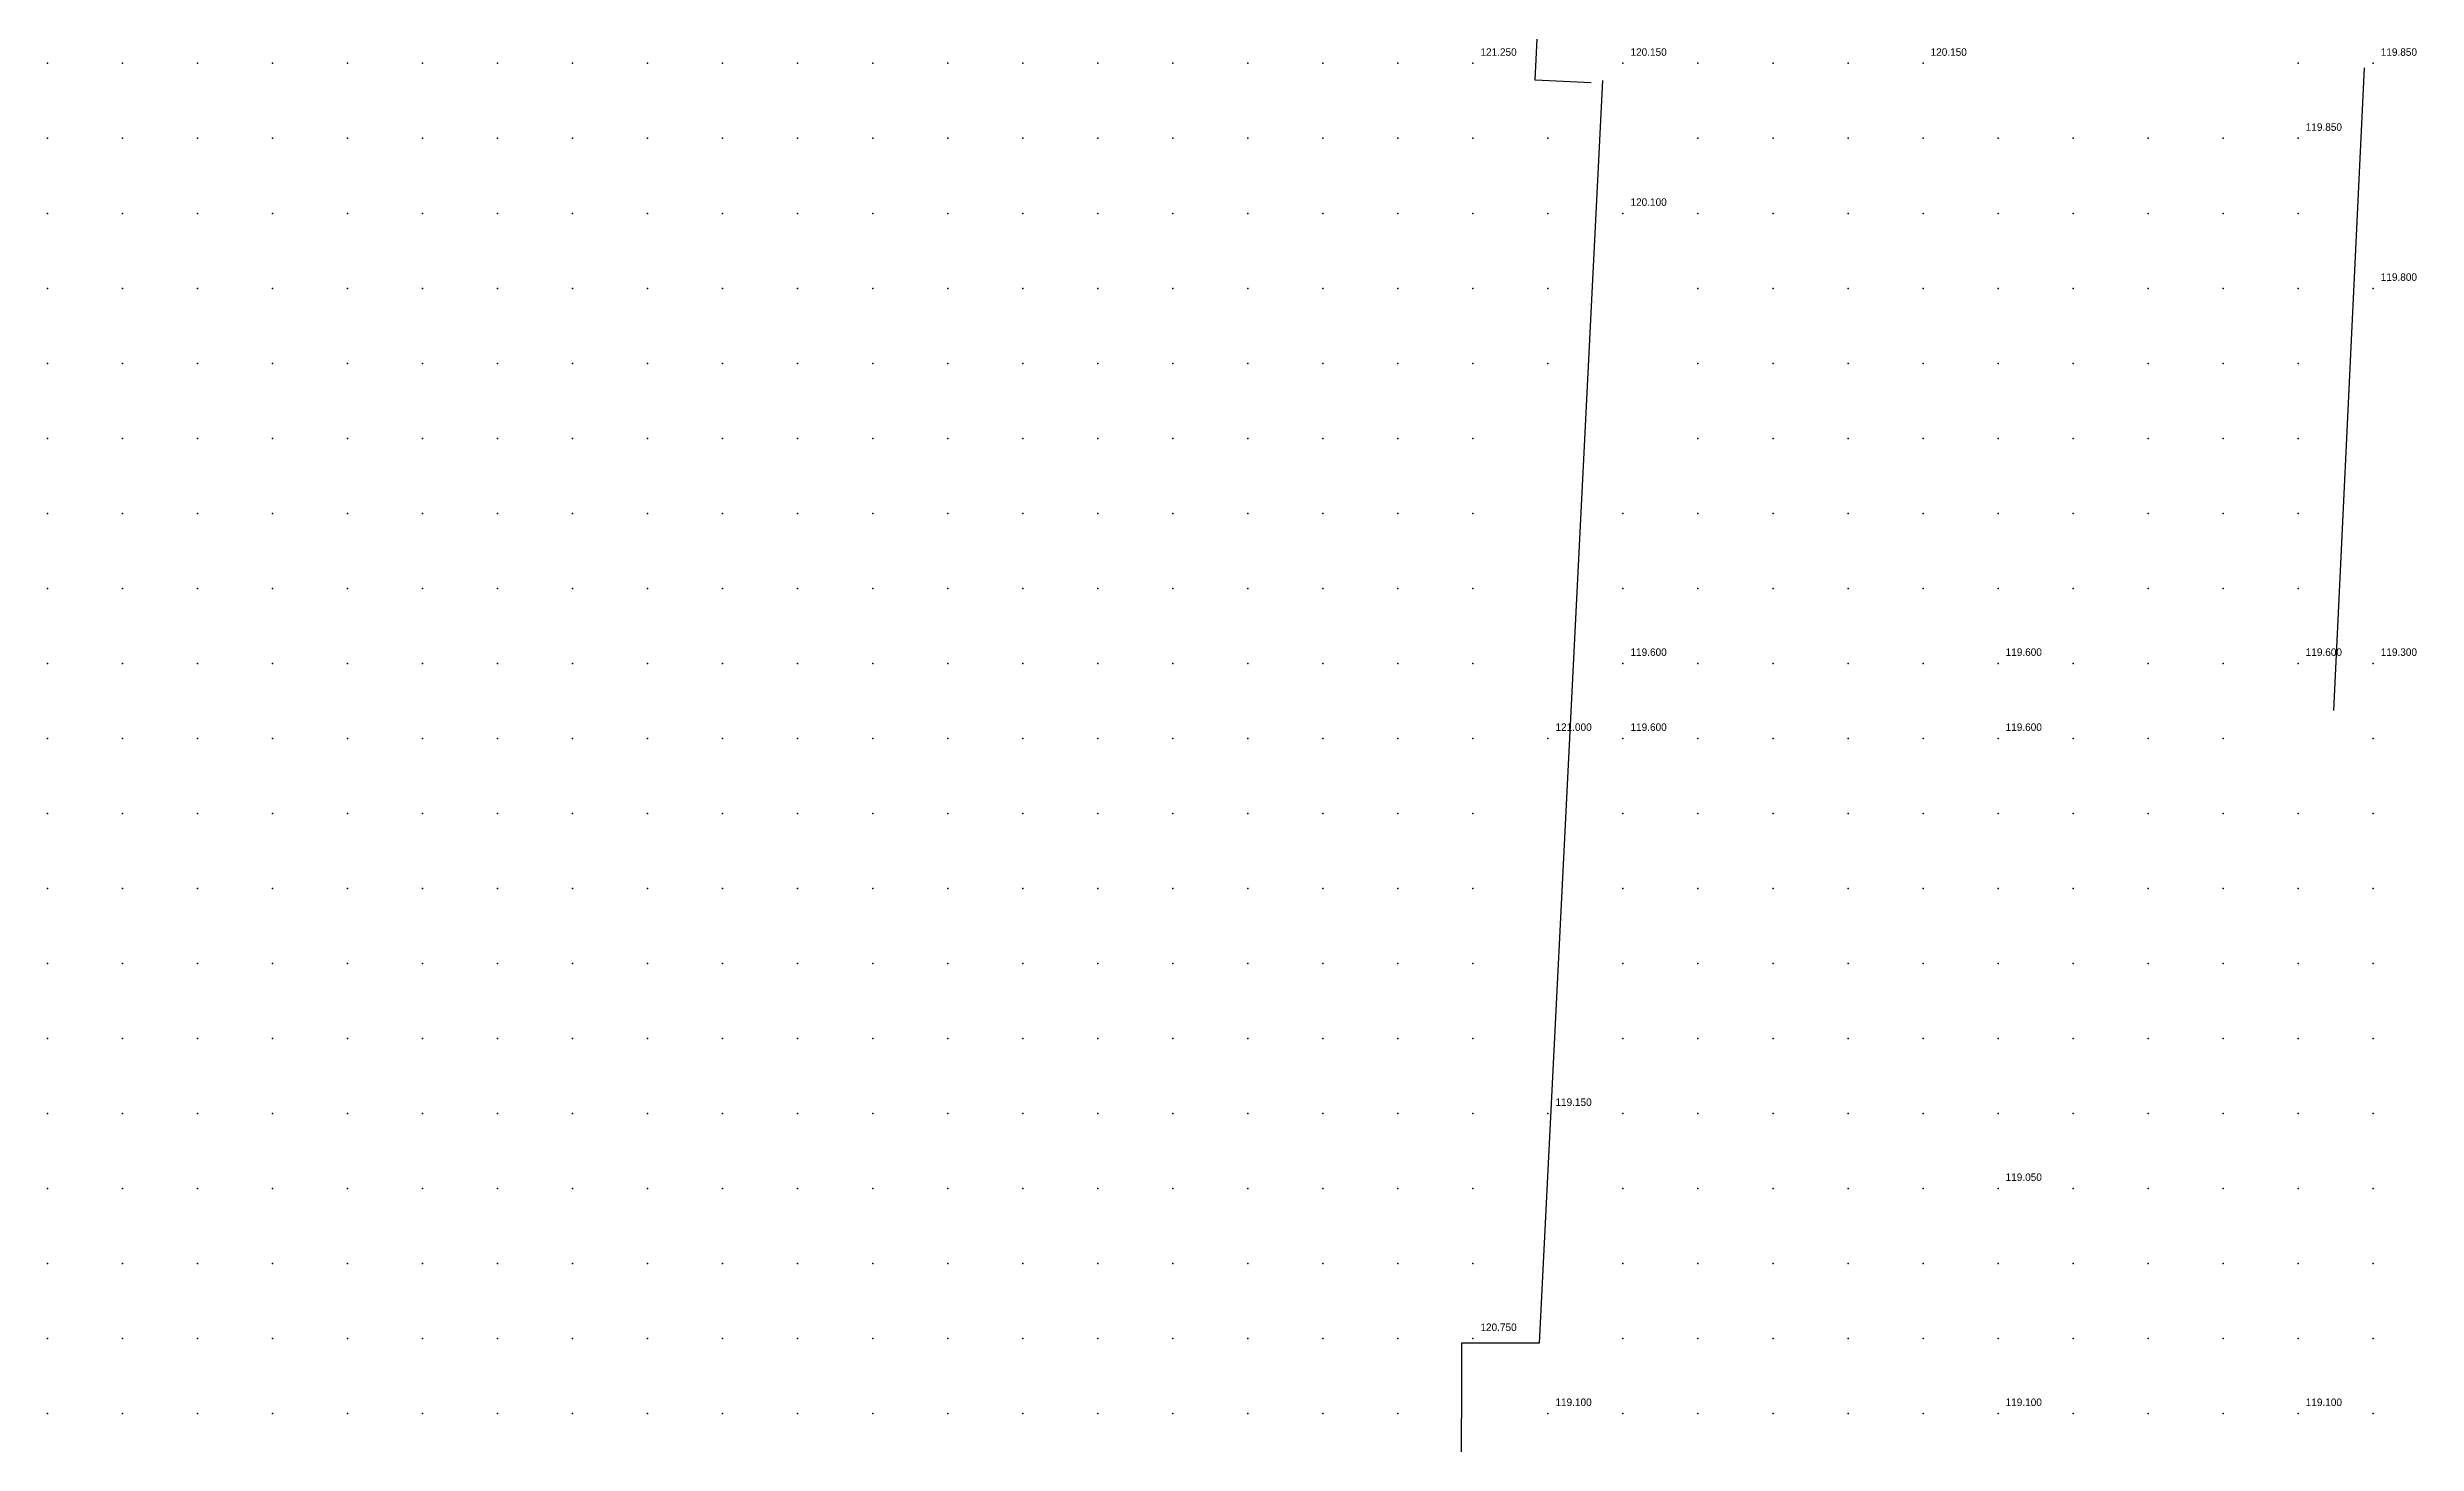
# Model space of a CAD drawing. Header units: metres. Extents: x 287878 to 288137, y 62805 to 63074.
# Drawn here: x 288008 to 288039.58, y 62906.6 to 62925.21 of the extents above; entities that cross this region are included whole.
import ezdxf

# ---------------------------------------------------------------- set-up
doc = ezdxf.new("R2010")
doc.units = ezdxf.units.M
for name, color, linetype in [('BARRIERS', 1, 'Continuous'), ('SURVEY_INTERP', 8, 'Continuous'), ('SURVEY_REAL', 3, 'Continuous')]:
    doc.layers.add(name, color=color, linetype=linetype)

msp = doc.modelspace()

# ---------------------------------------------------------------- linework, layer by layer
at = {"layer": 'BARRIERS'}
for p, q in [((288027.828, 62924.775), (288028.654, 62941.281)), ((288038.879, 62924.939), (288038.47, 62916.374)), ((288028.578, 62924.738), (288027.828, 62924.775)), ((288027.889, 62907.942), (288028.731, 62924.773)), ((288026.822, 62895.006), (288026.851, 62907.944)), ((288026.851, 62907.944), (288027.889, 62907.942))]:
    msp.add_line(p, q, dxfattribs=at)
at = {"layer": 'SURVEY_INTERP'}
for p in [(288008, 62925, 118.774), (288009, 62925, 118.774), (288010, 62925, 118.777), (288011, 62925, 118.781), (288012, 62925, 118.788), (288013, 62925, 118.797), (288014, 62925, 118.81), (288015, 62925, 118.827), (288016, 62925, 118.848), (288017, 62925, 118.876), (288018, 62925, 118.91), (288019, 62925, 118.955), (288020, 62925, 119.013), (288021, 62925, 119.091), (288022, 62925, 119.2), (288023, 62925, 119.363), (288024, 62925, 119.624), (288025, 62925, 120.065), (288026, 62925, 120.756), (288030, 62925, 119.671), (288031, 62925, 119.647), (288032, 62925, 119.892), (288038, 62925, 119.621), (288008, 62924, 118.752), (288009, 62924, 118.752), (288010, 62924, 118.755), (288011, 62924, 118.76), (288012, 62924, 118.767), (288013, 62924, 118.777), (288014, 62924, 118.79), (288015, 62924, 118.808), (288016, 62924, 118.829), (288017, 62924, 118.857), (288018, 62924, 118.892), (288019, 62924, 118.936), (288020, 62924, 118.992), (288021, 62924, 119.068), (288022, 62924, 119.172), (288023, 62924, 119.323), (288024, 62924, 119.553), (288025, 62924, 119.916), (288026, 62924, 120.42), (288027, 62924, 120.726), (288028, 62924, 120.375), (288030, 62924, 119.608), (288031, 62924, 119.577), (288032, 62924, 119.729), (288033, 62924, 119.863), (288034, 62924, 119.687), (288035, 62924, 119.469), (288036, 62924, 119.433), (288037, 62924, 119.625), (288008, 62923, 118.729), (288009, 62923, 118.73), (288010, 62923, 118.733), (288011, 62923, 118.738), (288012, 62923, 118.746), (288013, 62923, 118.756), (288014, 62923, 118.77), (288015, 62923, 118.787), (288016, 62923, 118.809), (288017, 62923, 118.836), (288018, 62923, 118.87), (288019, 62923, 118.912), (288020, 62923, 118.966), (288021, 62923, 119.035), (288022, 62923, 119.125), (288023, 62923, 119.248), (288024, 62923, 119.416), (288025, 62923, 119.639), (288026, 62923, 119.879), (288027, 62923, 119.987), (288028, 62923, 119.851), (288030, 62923, 119.486), (288031, 62923, 119.449), (288032, 62923, 119.486), (288033, 62923, 119.509), (288034, 62923, 119.442), (288035, 62923, 119.359), (288036, 62923, 119.359), (288037, 62923, 119.484), (288038, 62923, 119.6), (288008, 62922, 118.706), (288009, 62922, 118.707), (288010, 62922, 118.711), (288011, 62922, 118.716), (288012, 62922, 118.724), (288013, 62922, 118.735), (288014, 62922, 118.748), (288015, 62922, 118.765), (288016, 62922, 118.787), (288017, 62922, 118.813), (288018, 62922, 118.846), (288019, 62922, 118.885), (288020, 62922, 118.934), (288021, 62922, 118.995), (288022, 62922, 119.07), (288023, 62922, 119.164), (288024, 62922, 119.277), (288025, 62922, 119.402), (288026, 62922, 119.51), (288027, 62922, 119.553), (288028, 62922, 119.51), (288030, 62922, 119.363), (288031, 62922, 119.333), (288032, 62922, 119.328), (288033, 62922, 119.318), (288034, 62922, 119.288), (288035, 62922, 119.255), (288036, 62922, 119.25), (288037, 62922, 119.283), (288038, 62922, 119.3), (288008, 62921, 118.683), (288009, 62921, 118.685), (288010, 62921, 118.688), (288011, 62921, 118.694), (288012, 62921, 118.702), (288013, 62921, 118.713), (288014, 62921, 118.726), (288015, 62921, 118.743), (288016, 62921, 118.764), (288017, 62921, 118.789), (288018, 62921, 118.82), (288019, 62921, 118.857), (288020, 62921, 118.901), (288021, 62921, 118.954), (288022, 62921, 119.016), (288023, 62921, 119.088), (288024, 62921, 119.167), (288025, 62921, 119.244), (288026, 62921, 119.306), (288027, 62921, 119.336), (288028, 62921, 119.333), (288030, 62921, 119.281), (288031, 62921, 119.259), (288032, 62921, 119.245), (288033, 62921, 119.231), (288034, 62921, 119.21), (288035, 62921, 119.185), (288036, 62921, 119.165), (288037, 62921, 119.152), (288038, 62921, 119.133), (288008, 62920, 118.66), (288009, 62920, 118.662), (288010, 62920, 118.665), (288011, 62920, 118.671), (288012, 62920, 118.679), (288013, 62920, 118.69), (288014, 62920, 118.703), (288015, 62920, 118.72), (288016, 62920, 118.74), (288017, 62920, 118.764), (288018, 62920, 118.793), (288019, 62920, 118.827), (288020, 62920, 118.867), (288021, 62920, 118.914), (288022, 62920, 118.968), (288023, 62920, 119.027), (288024, 62920, 119.09), (288025, 62920, 119.151), (288026, 62920, 119.205), (288027, 62920, 119.245), (288030, 62920, 119.255), (288031, 62920, 119.234), (288032, 62920, 119.221), (288033, 62920, 119.213), (288034, 62920, 119.198), (288035, 62920, 119.166), (288036, 62920, 119.124), (288037, 62920, 119.082), (288038, 62920, 119.043), (288008, 62919, 118.636), (288009, 62919, 118.638), (288010, 62919, 118.642), (288011, 62919, 118.648), (288012, 62919, 118.656), (288013, 62919, 118.667), (288014, 62919, 118.68), (288015, 62919, 118.696), (288016, 62919, 118.715), (288017, 62919, 118.738), (288018, 62919, 118.766), (288019, 62919, 118.797), (288020, 62919, 118.835), (288021, 62919, 118.877), (288022, 62919, 118.926), (288023, 62919, 118.98), (288024, 62919, 119.039), (288025, 62919, 119.102), (288026, 62919, 119.167), (288027, 62919, 119.234), (288029, 62919, 119.317), (288030, 62919, 119.292), (288031, 62919, 119.253), (288032, 62919, 119.241), (288033, 62919, 119.257), (288034, 62919, 119.262), (288035, 62919, 119.213), (288036, 62919, 119.132), (288037, 62919, 119.055), (288038, 62919, 118.992), (288008, 62918, 118.613), (288009, 62918, 118.615), (288010, 62918, 118.619), (288011, 62918, 118.625), (288012, 62918, 118.633), (288013, 62918, 118.643), (288014, 62918, 118.656), (288015, 62918, 118.672), (288016, 62918, 118.69), (288017, 62918, 118.712), (288018, 62918, 118.738), (288019, 62918, 118.768), (288020, 62918, 118.803), (288021, 62918, 118.843), (288022, 62918, 118.889), (288023, 62918, 118.942), (288024, 62918, 119.003), (288025, 62918, 119.075), (288026, 62918, 119.162), (288027, 62918, 119.269), (288029, 62918, 119.46), (288030, 62918, 119.387), (288031, 62918, 119.296), (288032, 62918, 119.286), (288033, 62918, 119.362), (288034, 62918, 119.429), (288035, 62918, 119.33), (288036, 62918, 119.176), (288037, 62918, 119.051), (288038, 62918, 118.962), (288008, 62917, 118.589), (288009, 62917, 118.591), (288010, 62917, 118.596), (288011, 62917, 118.601), (288012, 62917, 118.609), (288013, 62917, 118.62), (288014, 62917, 118.632), (288015, 62917, 118.647), (288016, 62917, 118.665), (288017, 62917, 118.686), (288018, 62917, 118.711), (288019, 62917, 118.739), (288020, 62917, 118.772), (288021, 62917, 118.811), (288022, 62917, 118.855), (288023, 62917, 118.908), (288024, 62917, 118.972), (288025, 62917, 119.052), (288026, 62917, 119.159), (288027, 62917, 119.301), (288030, 62917, 119.467), (288031, 62917, 119.326), (288032, 62917, 119.317), (288033, 62917, 119.45), (288035, 62917, 119.431), (288036, 62917, 119.211), (288037, 62917, 119.045), (288008, 62916, 118.565), (288009, 62916, 118.568), (288010, 62916, 118.572), (288011, 62916, 118.578), (288012, 62916, 118.586), (288013, 62916, 118.596), (288014, 62916, 118.608), (288015, 62916, 118.622), (288016, 62916, 118.64), (288017, 62916, 118.66), (288018, 62916, 118.683), (288019, 62916, 118.711), (288020, 62916, 118.742), (288021, 62916, 118.779), (288022, 62916, 118.822), (288023, 62916, 118.874), (288024, 62916, 118.937), (288025, 62916, 119.02), (288026, 62916, 119.131), (288027, 62916, 119.281), (288030, 62916, 119.458), (288031, 62916, 119.308), (288032, 62916, 119.298), (288033, 62916, 119.44), (288035, 62916, 119.419), (288036, 62916, 119.187), (288037, 62916, 119.016), (288039, 62916, 118.839), (288008, 62915, 118.541), (288009, 62915, 118.544), (288010, 62915, 118.548), (288011, 62915, 118.554), (288012, 62915, 118.562), (288013, 62915, 118.571), (288014, 62915, 118.583), (288015, 62915, 118.597), (288016, 62915, 118.614), (288017, 62915, 118.633), (288018, 62915, 118.656), (288019, 62915, 118.682), (288020, 62915, 118.712), (288021, 62915, 118.747), (288022, 62915, 118.788), (288023, 62915, 118.836), (288024, 62915, 118.896), (288025, 62915, 118.972), (288026, 62915, 119.07), (288027, 62915, 119.197), (288029, 62915, 119.429), (288030, 62915, 119.34), (288031, 62915, 119.232), (288032, 62915, 119.221), (288033, 62915, 119.311), (288034, 62915, 119.39), (288035, 62915, 119.274), (288036, 62915, 119.098), (288037, 62915, 118.961), (288038, 62915, 118.87), (288039, 62915, 118.813), (288008, 62914, 118.517), (288009, 62914, 118.52), (288010, 62914, 118.524), (288011, 62914, 118.53), (288012, 62914, 118.538), (288013, 62914, 118.547), (288014, 62914, 118.559), (288015, 62914, 118.572), (288016, 62914, 118.589), (288017, 62914, 118.607), (288018, 62914, 118.629), (288019, 62914, 118.653), (288020, 62914, 118.682), (288021, 62914, 118.714), (288022, 62914, 118.752), (288023, 62914, 118.797), (288024, 62914, 118.849), (288025, 62914, 118.913), (288026, 62914, 118.989), (288027, 62914, 119.077), (288029, 62914, 119.198), (288030, 62914, 119.168), (288031, 62914, 119.121), (288032, 62914, 119.11), (288033, 62914, 119.133), (288034, 62914, 119.14), (288035, 62914, 119.082), (288036, 62914, 118.986), (288037, 62914, 118.9), (288038, 62914, 118.837), (288039, 62914, 118.797), (288008, 62913, 118.493), (288009, 62913, 118.496), (288010, 62913, 118.5), (288011, 62913, 118.506), (288012, 62913, 118.514), (288013, 62913, 118.523), (288014, 62913, 118.534), (288015, 62913, 118.548), (288016, 62913, 118.563), (288017, 62913, 118.581), (288018, 62913, 118.602), (288019, 62913, 118.625), (288020, 62913, 118.652), (288021, 62913, 118.682), (288022, 62913, 118.717), (288023, 62913, 118.757), (288024, 62913, 118.801), (288025, 62913, 118.852), (288026, 62913, 118.908), (288027, 62913, 118.964), (288029, 62913, 119.033), (288030, 62913, 119.027), (288031, 62913, 119.011), (288032, 62913, 119.003), (288033, 62913, 119.002), (288034, 62913, 118.991), (288035, 62913, 118.955), (288036, 62913, 118.903), (288037, 62913, 118.853), (288038, 62913, 118.82), (288039, 62913, 118.807), (288008, 62912, 118.469), (288009, 62912, 118.472), (288010, 62912, 118.476), (288011, 62912, 118.482), (288012, 62912, 118.49), (288013, 62912, 118.499), (288014, 62912, 118.51), (288015, 62912, 118.523), (288016, 62912, 118.538), (288017, 62912, 118.555), (288018, 62912, 118.575), (288019, 62912, 118.597), (288020, 62912, 118.623), (288021, 62912, 118.651), (288022, 62912, 118.683), (288023, 62912, 118.718), (288024, 62912, 118.757), (288025, 62912, 118.798), (288026, 62912, 118.84), (288027, 62912, 118.878), (288029, 62912, 118.924), (288030, 62912, 118.928), (288031, 62912, 118.928), (288032, 62912, 118.93), (288033, 62912, 118.934), (288034, 62912, 118.929), (288035, 62912, 118.901), (288036, 62912, 118.86), (288037, 62912, 118.827), (288038, 62912, 118.824), (288039, 62912, 118.874), (288008, 62911, 118.445), (288009, 62911, 118.448), (288010, 62911, 118.452), (288011, 62911, 118.458), (288012, 62911, 118.466), (288013, 62911, 118.475), (288014, 62911, 118.486), (288015, 62911, 118.498), (288016, 62911, 118.513), (288017, 62911, 118.53), (288018, 62911, 118.549), (288019, 62911, 118.57), (288020, 62911, 118.594), (288021, 62911, 118.621), (288022, 62911, 118.652), (288023, 62911, 118.685), (288024, 62911, 118.72), (288025, 62911, 118.757), (288026, 62911, 118.792), (288027, 62911, 118.823), (288029, 62911, 118.858), (288030, 62911, 118.865), (288031, 62911, 118.875), (288032, 62911, 118.895), (288033, 62911, 118.935), (288034, 62911, 118.967), (288035, 62911, 118.916), (288036, 62911, 118.85), (288037, 62911, 118.816), (288038, 62911, 118.828), (288039, 62911, 118.943), (288008, 62910, 118.421), (288009, 62910, 118.424), (288010, 62910, 118.428), (288011, 62910, 118.434), (288012, 62910, 118.442), (288013, 62910, 118.451), (288014, 62910, 118.461), (288015, 62910, 118.474), (288016, 62910, 118.488), (288017, 62910, 118.505), (288018, 62910, 118.523), (288019, 62910, 118.544), (288020, 62910, 118.567), (288021, 62910, 118.594), (288022, 62910, 118.623), (288023, 62910, 118.656), (288024, 62910, 118.691), (288025, 62910, 118.73), (288026, 62910, 118.768), (288027, 62910, 118.802), (288029, 62910, 118.828), (288030, 62910, 118.831), (288031, 62910, 118.844), (288032, 62910, 118.879), (288033, 62910, 118.961), (288035, 62910, 118.948), (288036, 62910, 118.85), (288037, 62910, 118.812), (288038, 62910, 118.813), (288039, 62910, 118.859), (288008, 62909, 118.397), (288009, 62909, 118.4), (288010, 62909, 118.405), (288011, 62909, 118.41), (288012, 62909, 118.418), (288013, 62909, 118.427), (288014, 62909, 118.438), (288015, 62909, 118.45), (288016, 62909, 118.464), (288017, 62909, 118.48), (288018, 62909, 118.498), (288019, 62909, 118.519), (288020, 62909, 118.542), (288021, 62909, 118.568), (288022, 62909, 118.597), (288023, 62909, 118.631), (288024, 62909, 118.67), (288025, 62909, 118.717), (288026, 62909, 118.773), (288027, 62909, 118.828), (288029, 62909, 118.843), (288030, 62909, 118.821), (288031, 62909, 118.824), (288032, 62909, 118.858), (288033, 62909, 118.918), (288034, 62909, 118.957), (288035, 62909, 118.907), (288036, 62909, 118.844), (288037, 62909, 118.824), (288038, 62909, 118.825), (288039, 62909, 118.814), (288008, 62908, 118.373), (288009, 62908, 118.376), (288010, 62908, 118.381), (288011, 62908, 118.387), (288012, 62908, 118.394), (288013, 62908, 118.403), (288014, 62908, 118.414), (288015, 62908, 118.426), (288016, 62908, 118.44), (288017, 62908, 118.456), (288018, 62908, 118.474), (288019, 62908, 118.494), (288020, 62908, 118.517), (288021, 62908, 118.543), (288022, 62908, 118.573), (288023, 62908, 118.609), (288024, 62908, 118.653), (288025, 62908, 118.713), (288026, 62908, 118.799), (288029, 62908, 118.914), (288030, 62908, 118.83), (288031, 62908, 118.81), (288032, 62908, 118.845), (288033, 62908, 118.918), (288034, 62908, 118.971), (288035, 62908, 118.91), (288036, 62908, 118.851), (288037, 62908, 118.879), (288038, 62908, 118.931), (288039, 62908, 118.885), (288008, 62907, 118.348), (288009, 62907, 118.352), (288010, 62907, 118.357), (288011, 62907, 118.363), (288012, 62907, 118.371), (288013, 62907, 118.38), (288014, 62907, 118.391), (288015, 62907, 118.403), (288016, 62907, 118.417), (288017, 62907, 118.433), (288018, 62907, 118.451), (288019, 62907, 118.471), (288020, 62907, 118.494), (288021, 62907, 118.52), (288022, 62907, 118.55), (288023, 62907, 118.586), (288024, 62907, 118.634), (288025, 62907, 118.702), (288026, 62907, 118.809), (288029, 62907, 118.973), (288030, 62907, 118.83), (288031, 62907, 118.791), (288032, 62907, 118.832), (288033, 62907, 118.961), (288035, 62907, 118.952), (288036, 62907, 118.853), (288037, 62907, 118.935), (288039, 62907, 118.957)]:
    msp.add_point(p, dxfattribs=at)
at = {"layer": 'SURVEY_REAL'}
for p in [(288027, 62925, 121.25), (288029, 62925, 120.15), (288033, 62925, 120.15), (288039, 62925, 119.85), (288038, 62924, 119.85), (288029, 62923, 120.1), (288039, 62922, 119.8), (288029, 62917, 119.6), (288034, 62917, 119.6), (288038, 62917, 119.6), (288039, 62917, 119.3), (288028, 62916, 121), (288029, 62916, 119.6), (288034, 62916, 119.6), (288028, 62911, 119.15), (288034, 62910, 119.05), (288027, 62908, 120.75), (288028, 62907, 119.1), (288034, 62907, 119.1), (288038, 62907, 119.1)]:
    msp.add_point(p, dxfattribs=at)

# ---------------------------------------------------------------- texts
for s, p in [('121.250', (288027.1, 62925.1, 121.25)), ('120.150', (288029.1, 62925.1, 120.15)), ('120.150', (288033.1, 62925.1, 120.15)), ('119.850', (288039.1, 62925.1, 119.85)), ('119.850', (288038.1, 62924.1, 119.85)), ('120.100', (288029.1, 62923.1, 120.1)), ('119.800', (288039.1, 62922.1, 119.8)), ('119.600', (288029.1, 62917.1, 119.6)), ('119.600', (288034.1, 62917.1, 119.6)), ('119.600', (288038.1, 62917.1, 119.6)), ('119.300', (288039.1, 62917.1, 119.3)), ('121.000', (288028.1, 62916.1, 121)), ('119.600', (288029.1, 62916.1, 119.6)), ('119.600', (288034.1, 62916.1, 119.6)), ('119.150', (288028.1, 62911.1, 119.15)), ('119.050', (288034.1, 62910.1, 119.05)), ('120.750', (288027.1, 62908.1, 120.75)), ('119.100', (288028.1, 62907.1, 119.1)), ('119.100', (288034.1, 62907.1, 119.1)), ('119.100', (288038.1, 62907.1, 119.1))]:
    msp.add_text(s, height=0.1, dxfattribs=at).set_placement(p)

doc.saveas('drawing.dxf')
